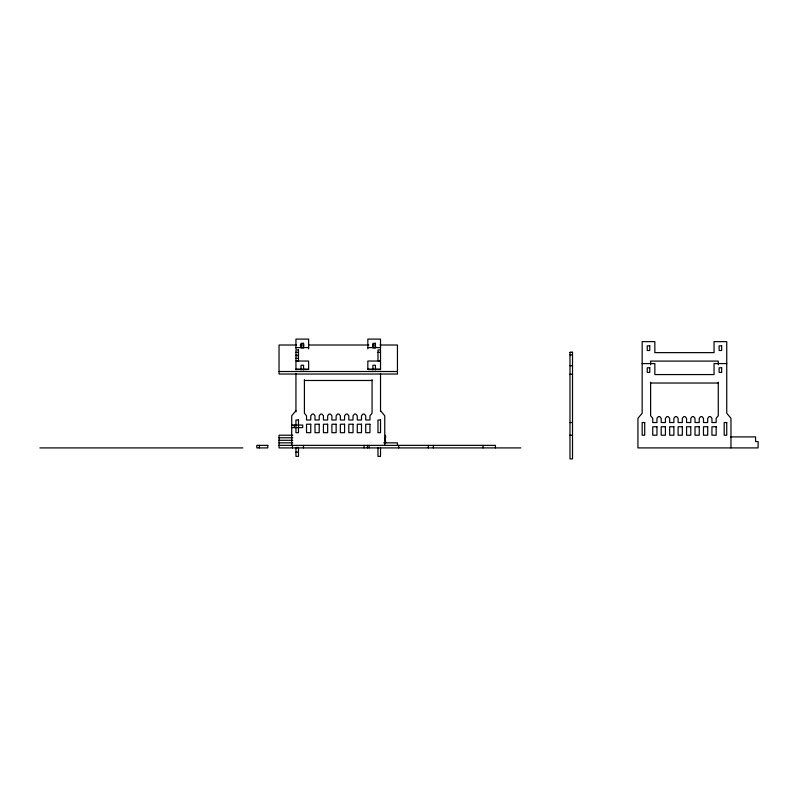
<?xml version="1.0" encoding="UTF-8"?>
<svg xmlns="http://www.w3.org/2000/svg" width="798" height="798" viewBox="0 0 798 798"><rect width="100%" height="100%" fill="white"/><g stroke="black" fill="none" stroke-linecap="round" stroke-linejoin="round"><path stroke-width="1.2" d="M295.948 410.691L291.719 415.768L291.719 445.364M296.487 345.015L279.041 345.015L279.041 374.033L397.444 374.033L397.444 345.015L379.988 345.015M300.228 345.015L303.958 345.015M308.946 345.015L368.776 345.015M372.516 345.015L375 345.015M300.567 347.2L304.028 347.2M372.447 347.2L375.908 347.2M295.948 347.589L308.636 347.589M367.838 347.589L380.526 347.589M295.948 352.337L298.492 352.337M377.983 352.337L380.526 352.337M569.981 352.437L572.515 352.437M569.981 354.871L572.515 354.871M295.948 355.23L298.492 355.23M295.948 355.569L298.492 355.569M295.948 358.342L298.492 358.342M642.161 363.569L654.849 363.569L654.849 374.571L714.05 374.571L714.05 363.569L726.739 363.569M569.981 365.703L572.515 365.703M295.948 369.135L308.636 369.135M367.838 369.135L380.526 369.135M295.948 369.524L308.636 369.524L308.636 361.035L295.948 361.035L295.948 369.723M380.526 369.524L367.838 369.524L367.838 361.035L380.526 361.035L380.526 369.723M279.041 371.509L397.444 371.509M569.981 374.232L572.515 374.232M304.407 380.486L372.067 380.486M650.619 383.03L718.28 383.03M569.981 422.531L572.515 422.531M291.719 425.065L302.721 425.065L302.721 427.608L291.719 427.608M292.746 435.219L279.041 435.219L279.041 447.907L520.795 447.907M569.981 435.219L572.515 435.219M730.719 436.905L755.566 436.905L755.566 441.563L758.1 441.563L758.1 447.907L637.931 447.907L637.931 418.302L642.161 413.224L642.161 341.634L654.849 341.634L654.849 352.636L714.05 352.636L714.05 341.634L726.739 341.634L726.739 413.224L730.968 418.302L730.968 447.907M279.041 437.753L292.746 437.753M279.041 440.296L292.746 440.296M279.041 442.83L292.746 442.83M383.728 442.83L397.444 442.83L397.444 445.364M279.041 445.364L495.418 445.364L495.418 447.907M39.9 447.907L242.881 447.907M295.948 452.137L298.492 452.137M380.526 410.691L384.756 415.768L384.756 445.364M718.28 364.816L718.28 361.095L650.619 361.095L650.619 364.816M718.28 382.212L718.28 415.768L716.165 418.302L716.165 422.531L711.936 422.531L711.936 418.302L710.529 416.616L709.113 416.616L707.706 418.302L707.706 422.531L703.477 422.531L703.477 418.302L702.07 416.616L700.664 416.616L699.248 418.302L699.248 422.531L695.018 422.531L695.018 418.302L693.612 416.616L692.205 416.616L690.789 418.302L690.789 422.531L686.559 422.531L686.559 418.302L685.153 416.616L683.746 416.616L682.33 418.302L682.33 422.531L678.11 422.531L678.11 418.302L676.694 416.616L675.288 416.616L673.881 418.302L673.881 422.531L669.652 422.531L669.652 418.302L668.235 416.616L666.829 416.616L665.422 418.302L665.422 422.531L661.193 422.531L661.193 418.302L659.786 416.616L658.37 416.616L656.963 418.302L656.963 422.531L652.734 422.531L652.734 418.302L650.619 415.768L650.619 382.212M483.039 445.364L483.039 447.907M433.384 445.364L433.384 447.907M428.307 445.364L428.307 447.907M398.711 445.364L398.711 447.907M385.494 435.219L385.634 437.753M385.494 440.296L385.634 442.83M385.304 437.753L385.304 440.296M380.526 348.876L380.526 339.1L367.838 339.1L367.838 348.876M380.526 373.454L380.526 411.369M380.526 447.479L380.526 456.366L377.983 456.366L377.983 447.479M375.449 369.893L375.449 365.245L372.915 365.245L372.915 369.893M372.067 379.678L372.067 413.224L369.953 415.768L369.953 419.997L365.723 419.997L365.723 415.768L364.317 414.072L362.9 414.072L361.494 415.768L361.494 419.997L357.265 419.997L357.265 415.768L355.858 414.072L354.452 414.072L353.035 415.768L353.035 419.997L348.806 419.997L348.806 415.768L347.399 414.072L345.993 414.072L344.576 415.768L344.576 419.997L340.347 419.997L340.347 415.768L338.941 414.072L337.534 414.072L336.128 415.768L336.128 419.997L331.898 419.997L331.898 415.768L330.482 414.072L329.075 414.072L327.669 415.768L327.669 419.997L323.439 419.997L323.439 415.768L322.023 414.072L320.616 414.072L319.21 415.768L319.21 419.997L314.981 419.997L314.981 415.768L313.574 414.072L312.158 414.072L310.751 415.768L310.751 419.997L306.522 419.997L306.522 415.768L304.407 413.224L304.407 379.678M369.105 445.364L369.105 447.907M367.419 445.364L367.419 447.907M364.028 445.364L364.028 447.907M308.636 348.876L308.636 339.1L295.948 339.1L295.948 348.876M303.559 369.893L303.559 365.245L301.026 365.245L301.026 369.893M303.44 445.364L303.44 447.907M295.948 373.434L295.948 411.878M294.262 425.065L294.262 427.608M292.437 445.364L292.437 447.907M259.34 445.364L259.34 447.907M303.559 343.31L301.026 343.31L301.026 347.958L303.559 347.958L303.559 343.31M375.449 343.31L372.915 343.31L372.915 347.958L375.449 347.958L375.449 343.31M649.772 345.843L647.238 345.843L647.238 350.502L649.772 350.502L649.772 345.843M721.661 345.843L719.128 345.843L719.128 350.502L721.661 350.502L721.661 345.843M298.492 349.903L295.948 349.903L295.948 360.796L298.492 360.796L298.492 349.903M380.526 349.903L377.983 349.903L377.983 360.796L380.526 360.796L380.526 349.903M572.515 352.297L569.981 352.297L569.981 458.9L572.515 458.9L572.515 352.297M649.772 367.778L647.238 367.778L647.238 372.437L649.772 372.437L649.772 367.778M721.661 367.778L719.128 367.778L719.128 372.437L721.661 372.437L721.661 367.778M298.492 419.997L295.948 419.997L295.948 432.686L298.492 432.686L298.492 419.997M380.526 419.997L377.983 419.997L377.983 432.686L380.526 432.686L380.526 419.997M644.704 422.531L642.161 422.531L642.161 435.219L644.704 435.219L644.704 422.531M726.739 422.531L724.195 422.531L724.195 435.219L726.739 435.219L726.739 422.531M310.751 424.227L306.522 424.227L306.522 432.686L310.751 432.686L310.751 424.227M319.21 424.227L314.981 424.227L314.981 432.686L319.21 432.686L319.21 424.227M327.669 424.227L323.439 424.227L323.439 432.686L327.669 432.686L327.669 424.227M336.128 424.227L331.898 424.227L331.898 432.686L336.128 432.686L336.128 424.227M344.576 424.227L340.347 424.227L340.347 432.686L344.576 432.686L344.576 424.227M353.035 424.227L348.806 424.227L348.806 432.686L353.035 432.686L353.035 424.227M361.494 424.227L357.265 424.227L357.265 432.686L361.494 432.686L361.494 424.227M369.953 424.227L365.723 424.227L365.723 432.686L369.953 432.686L369.953 424.227M656.963 426.76L652.734 426.76L652.734 435.219L656.963 435.219L656.963 426.76M665.422 426.76L661.193 426.76L661.193 435.219L665.422 435.219L665.422 426.76M673.881 426.76L669.652 426.76L669.652 435.219L673.881 435.219L673.881 426.76M682.33 426.76L678.11 426.76L678.11 435.219L682.33 435.219L682.33 426.76M690.789 426.76L686.559 426.76L686.559 435.219L690.789 435.219L690.789 426.76M699.248 426.76L695.018 426.76L695.018 435.219L699.248 435.219L699.248 426.76M707.706 426.76L703.477 426.76L703.477 435.219L707.706 435.219L707.706 426.76M716.165 426.76L711.936 426.76L711.936 435.219L716.165 435.219L716.165 426.76M267.799 445.364L256.806 445.364L256.806 447.907L267.799 447.907L267.799 445.364M298.492 447.479L295.948 447.479L295.948 456.366L298.492 456.366L298.492 447.479"/></g></svg>
